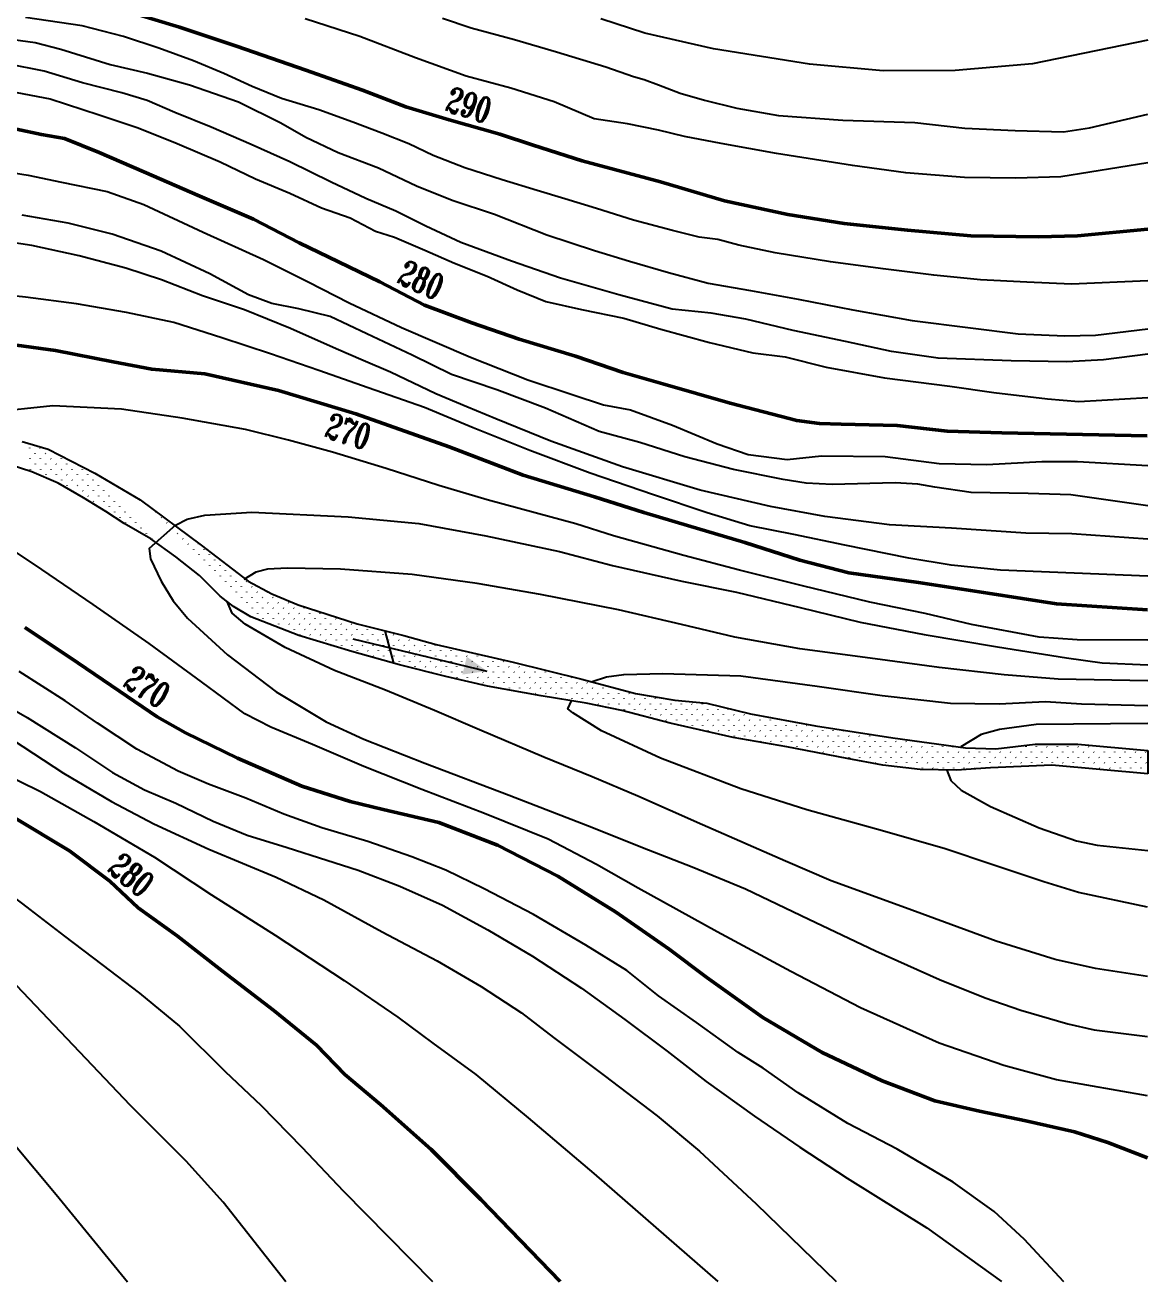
# Model space of a CAD drawing. Header units: millimetres. Extents: x 2268 to 10992, y 389 to 3530.
# Drawn here: x 6085.6 to 6429.5, y 390.2 to 775.4 of the extents above; entities that cross this region are included whole.
import ezdxf
from ezdxf.enums import TextEntityAlignment as Align

# ---------------------------------------------------------------- set-up
doc = ezdxf.new("R2010")
doc.units = ezdxf.units.MM
doc.layers.get('0').update_dxf_attribs({"true_color": 0xd9d9d9})
doc.layers.add('fiume', color=4, linetype='Continuous')
doc.layers.add('linee rosse', color=7, linetype='Continuous', lineweight=50, true_color=0xffc2c2)
doc.layers.add('testo', color=7, linetype='Continuous', true_color=0x990000)
doc.styles.get("Standard").update_dxf_attribs({"font": 'times.ttf'})
doc.styles.add('TRIPLEX', font='romant', dxfattribs={"width": 0.86, "height": 10})
doc.dimstyles.new('ISO-25', dxfattribs={"dimtxt": 2.5, "dimasz": 2.5, "dimexe": 1.25, "dimexo": 0.625, "dimtad": 1, "dimtxsty": 'Standard', "dimcen": 2.5, "dimadec": 0, "dimazin": 0, "dimtfac": 1, "dimtmove": 0, "dimatfit": 3, "dimfxl": 1, "dimarcsym": 0})

# ---------------------------------------------------------------- blocks, each defined once
blk = doc.blocks.new('B01C419F8')
at = {"layer": 'fiume', "linetype": 'Continuous'}
for p, q in [((362.39, 296.77), (362.41, 296.79)), ((363.55, 296.8), (363.57, 296.82)), ((364.71, 296.83), (364.73, 296.84)), ((362.39, 295.64), (362.41, 295.66)), ((362.97, 296.22), (362.99, 296.24)), ((363.55, 295.67), (363.57, 295.68)), ((364.13, 296.25), (364.15, 296.26)), ((362.39, 294.51), (362.41, 294.52)), ((362.97, 295.09), (362.99, 295.1)), ((362.97, 293.96), (362.99, 293.97)), ((363.55, 294.54), (363.57, 294.55)), ((364.13, 295.12), (364.15, 295.13)), ((364.13, 293.99), (364.15, 294)), ((361.81, 292.8), (361.83, 292.81)), ((362.39, 293.38), (362.41, 293.39)), ((362.97, 292.83), (362.99, 292.84)), ((363.55, 293.41), (363.57, 293.42)), ((364.13, 292.86), (364.15, 292.87)), ((361.81, 291.67), (361.83, 291.68)), ((362.39, 292.25), (362.41, 292.26)), ((362.39, 291.12), (362.41, 291.13)), ((362.97, 291.7), (362.99, 291.71)), ((363.55, 292.28), (363.57, 292.29)), ((363.55, 291.14), (363.57, 291.16)), ((364.13, 291.72), (364.15, 291.74)), ((361.81, 290.54), (361.83, 290.55)), ((362.39, 289.98), (362.41, 290)), ((362.97, 290.56), (362.99, 290.58)), ((363.55, 290.01), (363.57, 290.03)), ((361.81, 289.4), (361.83, 289.42)), ((362.39, 288.85), (362.41, 288.87)), ((362.97, 289.43), (362.99, 289.45)), ((363.55, 288.88), (363.57, 288.9)), ((361.81, 288.27), (361.83, 288.29)), ((361.81, 287.14), (361.83, 287.16)), ((362.39, 287.72), (362.41, 287.74)), ((362.97, 288.3), (362.99, 288.32)), ((362.97, 287.17), (362.99, 287.18)), ((363.55, 287.75), (363.57, 287.76)), ((361.81, 286.01), (361.83, 286.02)), ((362.39, 286.59), (362.41, 286.6)), ((362.97, 286.04), (362.99, 286.05)), ((363.55, 286.62), (363.57, 286.63)), ((361.81, 284.88), (361.83, 284.89)), ((362.39, 285.46), (362.41, 285.47)), ((362.39, 284.33), (362.41, 284.34)), ((362.97, 284.91), (362.99, 284.92)), ((363.55, 285.49), (363.57, 285.5)), ((363.55, 284.36), (363.57, 284.37)), ((361.81, 283.75), (361.83, 283.76)), ((362.39, 283.2), (362.41, 283.21)), ((362.97, 283.78), (362.99, 283.79)), ((363.55, 283.22), (363.57, 283.24)), ((361.81, 282.62), (361.83, 282.63)), ((362.39, 282.06), (362.41, 282.08)), ((362.97, 282.64), (362.99, 282.66)), ((362.97, 281.51), (362.99, 281.53)), ((363.55, 282.09), (363.57, 282.11)), ((362.39, 280.93), (362.41, 280.95)), ((362.97, 280.38), (362.99, 280.4)), ((363.55, 280.96), (363.57, 280.98)), ((362.39, 279.8), (362.41, 279.82)), ((362.97, 279.25), (362.99, 279.26)), ((363.55, 279.83), (363.57, 279.84)), ((364.13, 279.28), (364.15, 279.29)), ((362.39, 278.67), (362.41, 278.68)), ((362.39, 277.54), (362.41, 277.55)), ((362.97, 278.12), (362.99, 278.13)), ((363.55, 278.7), (363.57, 278.71)), ((363.55, 277.57), (363.57, 277.58)), ((364.13, 278.15), (364.15, 278.16)), ((362.39, 276.41), (362.41, 276.42)), ((362.97, 276.99), (362.99, 277)), ((363.55, 276.44), (363.57, 276.45)), ((364.13, 277.02), (364.15, 277.03)), ((361.81, 275.83), (361.83, 275.84)), ((361.81, 274.7), (361.83, 274.71)), ((362.39, 275.28), (362.41, 275.29)), ((362.97, 275.86), (362.99, 275.87)), ((362.97, 274.73), (362.99, 274.74)), ((363.55, 275.3), (363.57, 275.32)), ((364.13, 275.88), (364.15, 275.9)), ((364.13, 274.75), (364.15, 274.77)), ((361.81, 273.57), (361.83, 273.58)), ((362.39, 274.15), (362.41, 274.16)), ((362.97, 273.59), (362.99, 273.61)), ((363.55, 274.17), (363.57, 274.19)), ((364.13, 273.62), (364.15, 273.64)), ((361.81, 272.43), (361.83, 272.45)), ((362.39, 273.01), (362.41, 273.03)), ((362.97, 272.46), (362.99, 272.48)), ((363.55, 273.04), (363.57, 273.06)), ((364.13, 272.49), (364.15, 272.5)), ((361.23, 271.85), (361.25, 271.87)), ((361.23, 270.72), (361.25, 270.74)), ((361.81, 271.3), (361.83, 271.32)), ((362.39, 271.88), (362.41, 271.9)), ((362.39, 270.75), (362.41, 270.77)), ((362.97, 271.33), (362.99, 271.35)), ((363.55, 271.91), (363.57, 271.92)), ((363.55, 270.78), (363.57, 270.79)), ((364.13, 271.36), (364.15, 271.37)), ((361.23, 269.59), (361.25, 269.61)), ((361.81, 270.17), (361.83, 270.19)), ((362.39, 269.62), (362.41, 269.63)), ((362.97, 270.2), (362.99, 270.21)), ((363.55, 269.65), (363.57, 269.66)), ((360.65, 267.88), (360.67, 267.89)), ((361.23, 268.46), (361.25, 268.47)), ((361.81, 269.04), (361.83, 269.05)), ((361.81, 267.91), (361.83, 267.92)), ((362.39, 268.49), (362.41, 268.5)), ((362.97, 269.07), (362.99, 269.08)), ((362.97, 267.94), (362.99, 267.95)), ((363.55, 268.52), (363.57, 268.53)), ((360.65, 266.75), (360.67, 266.76)), ((361.23, 267.33), (361.25, 267.34)), ((361.81, 266.78), (361.83, 266.79)), ((362.39, 267.36), (362.41, 267.37)), ((362.97, 266.81), (362.99, 266.82)), ((363.55, 267.39), (363.57, 267.4)), ((360.65, 265.62), (360.67, 265.63)), ((361.23, 266.2), (361.25, 266.21)), ((361.81, 265.65), (361.83, 265.66)), ((362.39, 266.23), (362.41, 266.24)), ((362.97, 265.67), (362.99, 265.69)), ((360.07, 263.91), (360.09, 263.92)), ((360.65, 264.49), (360.67, 264.5)), ((361.23, 265.07), (361.25, 265.08)), ((361.23, 263.93), (361.25, 263.95)), ((361.81, 264.51), (361.83, 264.53)), ((362.39, 265.09), (362.41, 265.11)), ((362.39, 263.96), (362.41, 263.98)), ((362.97, 264.54), (362.99, 264.56)), ((360.07, 262.78), (360.09, 262.79)), ((360.65, 263.35), (360.67, 263.37)), ((361.23, 262.8), (361.25, 262.82)), ((361.81, 263.38), (361.83, 263.4)), ((362.39, 262.83), (362.41, 262.85)), ((360.07, 261.64), (360.09, 261.66)), ((360.65, 262.22), (360.67, 262.24)), ((360.65, 261.09), (360.67, 261.11)), ((361.23, 261.67), (361.25, 261.69)), ((361.81, 262.25), (361.83, 262.27)), ((361.81, 261.12), (361.83, 261.13)), ((362.39, 261.7), (362.41, 261.71)), ((359.49, 259.93), (359.51, 259.95)), ((360.07, 260.51), (360.09, 260.53)), ((360.65, 259.96), (360.67, 259.97)), ((361.23, 260.54), (361.25, 260.55)), ((361.81, 259.99), (361.83, 260)), ((359.49, 258.8), (359.51, 258.82)), ((360.07, 259.38), (360.09, 259.4)), ((360.65, 258.83), (360.67, 258.84)), ((361.23, 259.41), (361.25, 259.42)), ((361.23, 258.28), (361.25, 258.29)), ((361.81, 258.86), (361.83, 258.87)), ((358.91, 257.09), (358.93, 257.1)), ((359.49, 257.67), (359.51, 257.68)), ((360.07, 258.25), (360.09, 258.26)), ((360.07, 257.12), (360.09, 257.13)), ((360.65, 257.7), (360.67, 257.71)), ((361.23, 257.15), (361.25, 257.16)), ((358.91, 255.96), (358.93, 255.97)), ((359.49, 256.54), (359.51, 256.55)), ((360.07, 255.99), (360.09, 256)), ((360.65, 256.57), (360.67, 256.58)), ((361.23, 256.02), (361.25, 256.03)), ((358.33, 254.25), (358.35, 254.26)), ((358.91, 254.83), (358.93, 254.84)), ((359.49, 255.41), (359.51, 255.42)), ((359.49, 254.28), (359.51, 254.29)), ((360.07, 254.86), (360.09, 254.87)), ((360.65, 255.44), (360.67, 255.45)), ((360.65, 254.3), (360.67, 254.32)), ((361.23, 254.88), (361.25, 254.9)), ((358.33, 253.12), (358.35, 253.13)), ((358.91, 253.7), (358.93, 253.71)), ((359.49, 253.14), (359.51, 253.16)), ((360.07, 253.72), (360.09, 253.74)), ((360.65, 253.17), (360.67, 253.19)), ((358.33, 251.98), (358.35, 252)), ((358.91, 252.56), (358.93, 252.58)), ((358.91, 251.43), (358.93, 251.45)), ((359.49, 252.01), (359.51, 252.03)), ((360.07, 252.59), (360.09, 252.61)), ((360.07, 251.46), (360.09, 251.48)), ((360.65, 252.04), (360.67, 252.06)), ((357.75, 251.4), (357.77, 251.42)), ((357.75, 250.27), (357.77, 250.29)), ((358.33, 250.85), (358.35, 250.87)), ((358.91, 250.3), (358.93, 250.32)), ((359.49, 250.88), (359.51, 250.9)), ((360.07, 250.33), (360.09, 250.34)), ((357.75, 249.14), (357.77, 249.16)), ((358.33, 249.72), (358.35, 249.74)), ((358.91, 249.17), (358.93, 249.18)), ((359.49, 249.75), (359.51, 249.76)), ((360.07, 249.2), (360.09, 249.21)), ((357.17, 248.56), (357.19, 248.58)), ((357.17, 247.43), (357.19, 247.44)), ((357.75, 248.01), (357.77, 248.02)), ((358.33, 248.59), (358.35, 248.6)), ((358.33, 247.46), (358.35, 247.47)), ((358.91, 248.04), (358.93, 248.05)), ((359.49, 248.62), (359.51, 248.63)), ((359.49, 247.49), (359.51, 247.5)), ((357.17, 246.3), (357.19, 246.31)), ((357.75, 246.88), (357.77, 246.89)), ((358.33, 246.33), (358.35, 246.34)), ((358.91, 246.91), (358.93, 246.92)), ((359.49, 246.36), (359.51, 246.37)), ((357.17, 245.17), (357.19, 245.18)), ((357.75, 245.75), (357.77, 245.76)), ((357.75, 244.62), (357.77, 244.63)), ((358.33, 245.2), (358.35, 245.21)), ((358.91, 245.78), (358.93, 245.79)), ((358.91, 244.64), (358.93, 244.66)), ((356.59, 243.46), (356.61, 243.47)), ((357.17, 244.04), (357.19, 244.05)), ((357.75, 243.49), (357.77, 243.5)), ((358.33, 244.06), (358.35, 244.08)), ((356.59, 242.33), (356.61, 242.34)), ((357.17, 242.91), (357.19, 242.92)), ((357.75, 242.35), (357.77, 242.37)), ((358.33, 242.93), (358.35, 242.95)), ((356.01, 240.61), (356.03, 240.63)), ((356.59, 241.19), (356.61, 241.21)), ((357.17, 241.77), (357.19, 241.79)), ((357.17, 240.64), (357.19, 240.66)), ((357.75, 241.22), (357.77, 241.24)), ((358.33, 241.8), (358.35, 241.82)), ((356.01, 239.48), (356.03, 239.5)), ((356.59, 240.06), (356.61, 240.08)), ((357.17, 239.51), (357.19, 239.53)), ((357.75, 240.09), (357.77, 240.11)), ((355.43, 238.9), (355.45, 238.92)), ((355.43, 237.77), (355.45, 237.79)), ((356.01, 238.35), (356.03, 238.37)), ((356.59, 238.93), (356.61, 238.95)), ((356.59, 237.8), (356.61, 237.81)), ((357.17, 238.38), (357.19, 238.39)), ((355.43, 236.64), (355.45, 236.65)), ((356.01, 237.22), (356.03, 237.23)), ((356.59, 236.67), (356.61, 236.68)), ((357.17, 237.25), (357.19, 237.26)), ((354.85, 236.06), (354.87, 236.07)), ((355.43, 235.51), (355.45, 235.52)), ((356.01, 236.09), (356.03, 236.1)), ((356.59, 235.54), (356.61, 235.55)), ((354.27, 234.35), (354.29, 234.36)), ((354.85, 234.93), (354.87, 234.94)), ((354.85, 233.8), (354.87, 233.81)), ((355.43, 234.38), (355.45, 234.39)), ((356.01, 234.96), (356.03, 234.97)), ((356.01, 233.83), (356.03, 233.84)), ((356.59, 234.41), (356.61, 234.42)), ((354.27, 233.22), (354.29, 233.23)), ((354.85, 232.67), (354.87, 232.68)), ((355.43, 233.25), (355.45, 233.26)), ((356.01, 232.69), (356.03, 232.71)), ((356.59, 233.27), (356.61, 233.29)), ((353.69, 231.51), (353.71, 231.52)), ((354.27, 232.09), (354.29, 232.1)), ((354.27, 230.96), (354.29, 230.97)), ((354.85, 231.54), (354.87, 231.55)), ((355.43, 232.11), (355.45, 232.13)), ((355.43, 230.98), (355.45, 231)), ((356.01, 231.56), (356.03, 231.58)), ((353.11, 229.8), (353.13, 229.81)), ((353.69, 230.38), (353.71, 230.39)), ((354.27, 229.82), (354.29, 229.84)), ((354.85, 230.4), (354.87, 230.42)), ((355.43, 229.85), (355.45, 229.87)), ((356.01, 230.43), (356.03, 230.45)), ((353.11, 228.66), (353.13, 228.68)), ((353.69, 229.24), (353.71, 229.26)), ((354.27, 228.69), (354.29, 228.71)), ((354.85, 229.27), (354.87, 229.29)), ((355.43, 228.72), (355.45, 228.73)), ((352.54, 226.95), (352.55, 226.97)), ((353.11, 227.53), (353.13, 227.55)), ((353.69, 228.11), (353.71, 228.13)), ((353.69, 226.98), (353.71, 227)), ((354.27, 227.56), (354.29, 227.58)), ((354.85, 228.14), (354.87, 228.16)), ((354.85, 227.01), (354.87, 227.02)), ((355.43, 227.59), (355.45, 227.6)), ((352.54, 225.82), (352.55, 225.84)), ((353.11, 226.4), (353.13, 226.42)), ((353.69, 225.85), (353.71, 225.86)), ((354.27, 226.43), (354.29, 226.44)), ((354.85, 225.88), (354.87, 225.89)), ((355.43, 226.46), (355.45, 226.47)), ((351.96, 224.11), (351.97, 224.12)), ((352.54, 224.69), (352.55, 224.7)), ((353.11, 225.27), (353.13, 225.28)), ((353.11, 224.14), (353.13, 224.15)), ((353.69, 224.72), (353.71, 224.73)), ((354.27, 225.3), (354.29, 225.31)), ((354.27, 224.17), (354.29, 224.18)), ((354.85, 224.75), (354.87, 224.76)), ((351.96, 222.98), (351.97, 222.99)), ((352.54, 223.56), (352.55, 223.57)), ((353.11, 223.01), (353.13, 223.02)), ((353.69, 223.59), (353.71, 223.6)), ((354.27, 223.04), (354.29, 223.05)), ((354.85, 223.62), (354.87, 223.63)), ((351.38, 222.4), (351.39, 222.41)), ((351.96, 221.85), (351.97, 221.86)), ((352.54, 222.43), (352.55, 222.44)), ((353.11, 221.88), (353.13, 221.89)), ((353.69, 222.46), (353.71, 222.47)), ((354.27, 221.9), (354.29, 221.92)), ((351.38, 221.27), (351.39, 221.28)), ((351.38, 220.14), (351.39, 220.15)), ((351.96, 220.72), (351.97, 220.73)), ((352.54, 221.3), (352.55, 221.31)), ((352.54, 220.16), (352.55, 220.18)), ((353.11, 220.74), (353.13, 220.76)), ((353.69, 221.32), (353.71, 221.34)), ((353.69, 220.19), (353.71, 220.21)), ((350.8, 219.56), (350.81, 219.57)), ((351.38, 219.01), (351.39, 219.02)), ((351.96, 219.58), (351.97, 219.6)), ((352.54, 219.03), (352.55, 219.05)), ((353.11, 219.61), (353.13, 219.63)), ((353.69, 219.06), (353.71, 219.08)), ((350.8, 218.43), (350.81, 218.44)), ((350.8, 217.29), (350.81, 217.31)), ((351.38, 217.87), (351.39, 217.89)), ((351.96, 218.45), (351.97, 218.47)), ((351.96, 217.32), (351.97, 217.34)), ((352.54, 217.9), (352.55, 217.92)), ((353.11, 218.48), (353.13, 218.5)), ((353.11, 217.35), (353.13, 217.36)), ((350.22, 216.71), (350.23, 216.73)), ((350.8, 216.16), (350.81, 216.18)), ((351.38, 216.74), (351.39, 216.76)), ((351.96, 216.19), (351.97, 216.2)), ((352.54, 216.77), (352.55, 216.78)), ((349.64, 215), (349.65, 215.02)), ((350.22, 215.58), (350.23, 215.6)), ((350.8, 215.03), (350.81, 215.05)), ((351.38, 215.61), (351.39, 215.63)), ((351.96, 215.06), (351.97, 215.07)), ((352.54, 215.64), (352.55, 215.65)), ((349.06, 213.29), (349.07, 213.31)), ((349.64, 213.87), (349.65, 213.89)), ((350.22, 214.45), (350.23, 214.47)), ((350.22, 213.32), (350.23, 213.33)), ((350.8, 213.9), (350.81, 213.91)), ((351.38, 214.48), (351.39, 214.49)), ((351.38, 213.35), (351.39, 213.36)), ((351.96, 213.93), (351.97, 213.94)), ((352.54, 214.51), (352.55, 214.52)), ((349.06, 212.16), (349.07, 212.17)), ((349.64, 212.74), (349.65, 212.75)), ((350.22, 212.19), (350.23, 212.2)), ((350.8, 212.77), (350.81, 212.78)), ((351.38, 212.22), (351.39, 212.23)), ((351.96, 212.8), (351.97, 212.81)), ((348.48, 210.45), (348.49, 210.46)), ((349.06, 211.03), (349.07, 211.04)), ((349.64, 211.61), (349.65, 211.62)), ((349.64, 210.48), (349.65, 210.49)), ((350.22, 211.06), (350.23, 211.07)), ((350.8, 211.64), (350.81, 211.65)), ((350.8, 210.51), (350.81, 210.52)), ((351.38, 211.09), (351.39, 211.1)), ((348.48, 209.32), (348.49, 209.33)), ((349.06, 209.9), (349.07, 209.91)), ((349.64, 209.35), (349.65, 209.36)), ((350.22, 209.93), (350.23, 209.94)), ((350.8, 209.37), (350.81, 209.39)), ((347.9, 208.74), (347.91, 208.75)), ((348.48, 208.19), (348.49, 208.2)), ((349.06, 208.77), (349.07, 208.78)), ((349.64, 208.21), (349.65, 208.23)), ((350.22, 208.79), (350.23, 208.81)), ((350.8, 208.24), (350.81, 208.25)), ((347.32, 207.03), (347.33, 207.04)), ((347.9, 207.61), (347.91, 207.62)), ((347.9, 206.48), (347.91, 206.49)), ((348.48, 207.06), (348.49, 207.07)), ((349.06, 207.63), (349.07, 207.65)), ((349.06, 206.5), (349.07, 206.52)), ((349.64, 207.08), (349.65, 207.1)), ((350.22, 207.66), (350.23, 207.68)), ((350.22, 206.53), (350.23, 206.55)), ((346.74, 205.32), (346.75, 205.33)), ((347.32, 205.9), (347.33, 205.91)), ((347.9, 205.34), (347.91, 205.36)), ((348.48, 205.92), (348.49, 205.94)), ((349.06, 205.37), (349.07, 205.39)), ((349.64, 205.95), (349.65, 205.97)), ((346.16, 203.6), (346.17, 203.62)), ((346.74, 204.18), (346.75, 204.2)), ((347.32, 204.76), (347.33, 204.78)), ((347.32, 203.63), (347.33, 203.65)), ((347.9, 204.21), (347.91, 204.23)), ((348.48, 204.79), (348.49, 204.81)), ((348.48, 203.66), (348.49, 203.68)), ((349.06, 204.24), (349.07, 204.25)), ((349.64, 204.82), (349.65, 204.83)), ((346.16, 202.47), (346.17, 202.49)), ((346.74, 203.05), (346.75, 203.07)), ((347.32, 202.5), (347.33, 202.52)), ((347.9, 203.08), (347.91, 203.1)), ((348.48, 202.53), (348.49, 202.54)), ((349.06, 203.11), (349.07, 203.12)), ((345, 201.31), (345.01, 201.33)), ((345.58, 201.89), (345.59, 201.91)), ((346.16, 201.34), (346.17, 201.36)), ((346.74, 201.92), (346.75, 201.94)), ((347.32, 201.37), (347.33, 201.38)), ((347.9, 201.95), (347.91, 201.96)), ((348.48, 201.4), (348.49, 201.41)), ((344.42, 199.6), (344.43, 199.62)), ((345, 200.18), (345.01, 200.2)), ((345.58, 200.76), (345.59, 200.78)), ((345.58, 199.63), (345.59, 199.64)), ((346.16, 200.21), (346.17, 200.22)), ((346.74, 200.79), (346.75, 200.8)), ((346.74, 199.66), (346.75, 199.67)), ((347.32, 200.24), (347.33, 200.25)), ((347.9, 200.82), (347.91, 200.83)), ((343.84, 199.02), (343.85, 199.04)), ((344.42, 198.47), (344.43, 198.48)), ((345, 199.05), (345.01, 199.06)), ((345.58, 198.5), (345.59, 198.51)), ((346.16, 199.08), (346.17, 199.09)), ((343.26, 197.31), (343.27, 197.33)), ((343.84, 197.89), (343.85, 197.91)), ((344.42, 197.34), (344.43, 197.35)), ((345, 197.92), (345.01, 197.93)), ((341.52, 195.57), (341.53, 195.59)), ((342.1, 196.15), (342.11, 196.17)), ((342.68, 196.73), (342.69, 196.75)), ((342.68, 195.6), (342.69, 195.61)), ((343.26, 196.18), (343.27, 196.19)), ((343.84, 196.76), (343.85, 196.77)), ((340.36, 194.41), (340.37, 194.43)), ((340.94, 194.99), (340.95, 195.01)), ((341.52, 194.44), (341.53, 194.45)), ((342.1, 195.02), (342.11, 195.03)), ((339.78, 193.83), (339.79, 193.85)), ((339.78, 192.7), (339.79, 192.71)), ((340.36, 193.28), (340.37, 193.29)), ((340.94, 193.86), (340.95, 193.87)), ((338.62, 191.54), (338.63, 191.56)), ((339.2, 192.12), (339.21, 192.14)), ((337.46, 190.38), (337.47, 190.4)), ((338.04, 190.96), (338.05, 190.98)), ((336.3, 189.22), (336.31, 189.24)), ((336.88, 189.8), (336.89, 189.82)), ((339.2, 188.73), (339.21, 188.74)), ((338.04, 187.57), (338.05, 187.58)), ((338.62, 188.15), (338.63, 188.16)), ((336.88, 186.41), (336.89, 186.42)), ((337.46, 186.99), (337.47, 187)), ((337.46, 185.86), (337.47, 185.87)), ((335.14, 184.67), (335.15, 184.68)), ((335.72, 185.25), (335.73, 185.26)), ((336.3, 185.83), (336.31, 185.84)), ((336.3, 184.7), (336.31, 184.71)), ((336.88, 185.28), (336.89, 185.29)), ((333.98, 183.51), (333.99, 183.52)), ((334.56, 184.09), (334.57, 184.1)), ((335.14, 183.54), (335.15, 183.55)), ((335.72, 184.12), (335.73, 184.13)), ((332.24, 181.77), (332.26, 181.78)), ((332.82, 182.35), (332.84, 182.36)), ((333.4, 182.93), (333.41, 182.94)), ((333.4, 181.8), (333.41, 181.81)), ((333.98, 182.38), (333.99, 182.39)), ((334.56, 182.96), (334.57, 182.97)), ((334.56, 181.83), (334.57, 181.84)), ((335.14, 182.41), (335.15, 182.42)), ((335.72, 182.99), (335.73, 183)), ((331.08, 180.61), (331.1, 180.62)), ((331.66, 181.19), (331.68, 181.2)), ((332.24, 180.64), (332.26, 180.65)), ((332.82, 181.22), (332.84, 181.23)), ((333.4, 180.67), (333.41, 180.68)), ((333.98, 181.25), (333.99, 181.26)), ((331.08, 179.48), (331.1, 179.49)), ((331.66, 180.06), (331.68, 180.07)), ((332.24, 179.51), (332.26, 179.52)), ((332.82, 180.09), (332.84, 180.1)), ((333.4, 179.53), (333.41, 179.55)), ((333.98, 180.11), (333.99, 180.13)), ((329.92, 178.32), (329.94, 178.33)), ((330.5, 178.9), (330.52, 178.91)), ((330.5, 177.77), (330.52, 177.78)), ((331.08, 178.35), (331.1, 178.36)), ((331.66, 178.93), (331.68, 178.94)), ((331.66, 177.79), (331.68, 177.81)), ((332.24, 178.37), (332.26, 178.39)), ((332.82, 178.95), (332.84, 178.97)), ((329.34, 176.61), (329.36, 176.62)), ((329.92, 177.19), (329.94, 177.2)), ((330.5, 176.64), (330.52, 176.65)), ((331.08, 177.22), (331.1, 177.23)), ((331.66, 176.66), (331.68, 176.68)), ((332.24, 177.24), (332.26, 177.26)), ((329.34, 175.48), (329.36, 175.49)), ((329.92, 176.06), (329.94, 176.07)), ((330.5, 175.5), (330.52, 175.52)), ((331.08, 176.08), (331.1, 176.1)), ((331.66, 175.53), (331.68, 175.55))]:
    blk.add_line(p, q, dxfattribs=at)
blk = doc.blocks.new('_Oblique')
at = {"color": 0, "linetype": 'ByBlock', "lineweight": -2}
blk.add_line((-0.5, -0.5), (0.5, 0.5), dxfattribs=at)
blk = doc.blocks.new('*D15')
at = {"layer": 'Defpoints', "color": 0, "transparency": 16777216}
for p in [(6370.88, 903.94), (6065.8, 781.88), (6068.72, 774.6)]:
    blk.add_point(p, dxfattribs=at)
at = {"layer": 'testo', "color": 0, "lineweight": -2, "transparency": 16777216}
blk.add_line((6373.8, 896.65), (6068.72, 774.6), dxfattribs=at)
at = {"layer": 'testo', "color": 0, "lineweight": -2, "transparency": 16777216, "xscale": 5, "yscale": 5, "zscale": 5}
for p, rotation in [((6373.8, 896.65), 21.80505972925642), ((6068.72, 774.6), 201.8050597292564)]:
    blk.add_blockref('_Oblique', p, dxfattribs=dict(at, rotation=rotation))
at = {"layer": 'testo', "color": 0, "transparency": 16777216, "insert": (6220.4, 837.76), "char_height": 3, "attachment_point": 5, "rotation": 21.8051}
blk.add_mtext('328,59m', dxfattribs=at)

msp = doc.modelspace()

# ---------------------------------------------------------------- linework, layer by layer
at = {"ltscale": 0.5, "transparency": 33554687}
msp.add_line((6195.75109, 589.78547), (6198.43853, 579.80721), dxfattribs=at)
at = {"transparency": 33554687}
for p, q in [((6185.95907, 587.33879), (6227.06252, 577.44194)), ((6429.48439, 553.12898), (6429.48439, 545.95517))]:
    msp.add_line(p, q, dxfattribs=at)
at = {"transparency": 33554687, "flags": 128}
for points in [[(6429.44584, 697.01593), (6406.11393, 696.04629), (6392.42114, 696.60766), (6378.26359, 697.28811), (6363.97406, 698.71707), (6348.39166, 700.69038), (6332.26491, 702.90186), (6315.28758, 705.6577), (6304.2302, 708.00526), (6297.79992, 709.74042), (6292.05008, 710.4549), (6283.91866, 712.49626), (6271.94267, 715.66037), (6260.61311, 719.16471), (6250.95066, 722.19273), (6242.41097, 724.74443), (6231.69382, 727.94256), (6220.26219, 731.68506), (6210.5317, 735.39353), (6203.08073, 738.99994), (6194.84724, 742.33416), (6185.96732, 745.70241), (6175.52235, 749.41088), (6164.12475, 752.94924), (6155.14275, 756.55565), (6146.43294, 760.60435), (6137.14475, 764.44891), (6126.52967, 768.36152), (6115.67643, 771.93391), (6103.05401, 775.23411), (6085.70243, 777.71777)], [(6078.99996, 771.35552), (6088.61988, 770.07542), (6096.55567, 768.05532), (6111.66175, 763.29214), (6123.09338, 760.70642), (6135.91993, 757.06599), (6150.92394, 751.89454), (6163.95463, 745.46425), (6171.57572, 741.0413), (6181.4423, 736.34617), (6193.79254, 731.61701), (6205.46232, 726.13936), (6216.41763, 721.78446), (6229.31223, 717.42955), (6245.37094, 711.13535), (6259.96668, 706.30413), (6270.75187, 703.03795), (6282.69384, 699.63568), (6294.83994, 696.30146), (6307.80259, 694.02194), (6322.39832, 691.40219), (6339.06944, 688.17003), (6357.33963, 684.86983), (6375.1335, 682.65836), (6389.71521, 680.79512), (6404.03193, 680.18074), (6413.49824, 680.40175), (6429.44584, 682.30902)], [(6429.44584, 674.51315), (6415.89062, 672.78649), (6404.69436, 672.15638), (6387.5688, 672.51959), (6365.26692, 673.30211), (6351.01141, 675.34348), (6336.85797, 678.43954), (6320.83328, 681.80779), (6306.30559, 685.24408), (6295.72453, 687.11533), (6283.78256, 688.30612), (6267.48569, 692.69505), (6249.55573, 697.83248), (6234.55172, 703.106), (6219.0714, 708.82181), (6208.35425, 713.78912), (6199.16812, 718.38219), (6189.94797, 722.22675), (6179.36691, 727.29613), (6166.67645, 733.45424), (6154.80253, 738.7958), (6142.58838, 744.13737), (6131.46296, 748.62836), (6122.95728, 752.33684), (6115.20011, 754.65038), (6103.15608, 757.74644), (6091.41825, 761.2848), (6080.08869, 763.56432)], [(6078.79583, 755.56899), (6093.28949, 752.81315), (6108.2935, 747.87986), (6120.23547, 743.89921), (6132.21146, 739.10201), (6145.34422, 733.45424), (6156.19746, 728.28279), (6166.67645, 723.92789), (6176.33889, 719.43689), (6185.18479, 716.37485), (6192.87392, 712.2581), (6198.6918, 710.4549), (6208.04805, 706.44022), (6217.09808, 702.45956), (6227.06673, 698.41086), (6236.32091, 694.26009), (6245.09876, 690.72173), (6256.05407, 688.20406), (6268.94867, 685.61833), (6280.34627, 682.18204), (6295.21419, 678.13334), (6308.48304, 674.96923), (6318.38365, 673.71039), (6330.93802, 670.5803), (6348.79994, 667.31412), (6368.80528, 664.7284), (6382.31229, 662.85715), (6398.76226, 660.81579), (6408.39007, 660.00775), (6429.44584, 661.2921)], [(6074.23679, 731.37886), (6086.51047, 729.43106), (6096.69176, 727.22809), (6110.74314, 724.4042), (6121.9366, 720.38952), (6140.17277, 711.9519), (6158.61307, 703.61634), (6172.25617, 696.70973), (6184.81054, 690.27944), (6200.90328, 682.69238), (6221.96333, 673.64234), (6239.58708, 666.66769), (6253.12812, 662.17669), (6262.75654, 659.04661), (6270.99003, 657.51558), (6283.88463, 652.75241), (6297.52773, 647.03659), (6307.02007, 643.80444), (6318.96203, 642.23939), (6329.47504, 643.36214), (6349.00407, 643.19203), (6365.60715, 641.01458), (6380.16886, 640.70837), (6397.04412, 641.66101), (6407.98393, 641.69078), (6429.44584, 640.47021)], [(6429.48439, 628.08813), (6405.88572, 631.42045), (6392.77427, 631.89649), (6375.33764, 632.2027), (6364.24624, 633.76774), (6358.99824, 634.67785), (6352.06611, 635.12865), (6332.77525, 634.58429), (6324.83095, 635.06061), (6317.80526, 636.14933), (6302.59712, 639.17735), (6287.62713, 643.12398), (6273.88196, 647.44487), (6261.46368, 650.88116), (6244.99669, 657.9919), (6230.06073, 663.60565), (6216.17947, 668.3348), (6204.16946, 674.25475), (6190.22015, 680.75308), (6179.06071, 686.09465), (6169.46631, 688.44221), (6161.13075, 690.0753), (6154.02001, 692.69505), (6142.14608, 699.19339), (6127.24414, 706.09999), (6112.24014, 711.33949), (6098.73313, 714.74176), (6084.68175, 717.15737)], [(6429.48439, 617.89368), (6406.1906, 619.51586), (6392.08198, 619.71643), (6369.32954, 621.24916), (6350.3436, 622.23765), (6330.57369, 624.82819), (6313.87152, 627.86185), (6292.36322, 632.90659), (6268.60524, 640.03057), (6246.58565, 647.93854), (6229.81531, 654.68758), (6220.85068, 658.36887), (6211.37475, 662.42511), (6197.46764, 669.00372), (6189.11656, 672.65093), (6180.90182, 676.19588), (6166.92654, 682.43363), (6152.81491, 688.16008), (6139.89629, 692.42084), (6127.31854, 697.29515), (6116.47917, 700.87418), (6102.16303, 704.72591), (6087.67646, 707.86182), (6074.04203, 709.8729)], [(6429.48439, 606.49989), (6384.39557, 608.33054), (6369.27841, 609.91554), (6356.30866, 612.01184), (6336.6751, 616.03399), (6321.0296, 619.27217), (6307.5656, 621.96496), (6294.54473, 625.88486), (6278.08117, 631.47497), (6258.6862, 638.08767), (6240.21156, 645.04122), (6222.79358, 651.96069), (6207.93206, 658.16436), (6190.61635, 664.23167), (6175.51622, 669.5491), (6160.72287, 674.62792), (6145.82727, 679.60448), (6131.17026, 684.27427), (6116.6496, 687.37611), (6101.31088, 690.00073), (6085.73355, 692.01181), (6066.37267, 694.05697)], [(6429.48439, 586.9245), (6407.78412, 587.03102), (6396.24048, 587.77665), (6375.43094, 591.69655), (6361.28523, 595.10515), (6344.31037, 598.58193), (6323.72239, 603.59258), (6304.36151, 608.39871), (6287.35257, 612.89807), (6265.84427, 618.89722), (6254.25501, 622.57851), (6241.77952, 625.91895), (6227.12251, 629.90701), (6212.32916, 634.3382), (6196.17237, 639.4852), (6179.77698, 644.49585), (6166.24482, 648.21123), (6153.0876, 651.4494), (6133.65855, 654.89209), (6115.11573, 657.65306), (6094.11872, 658.67565), (6074.70671, 656.66457), (6064.34242, 654.64497), (6049.05695, 650.32456)], [(6429.48439, 545.95517), (6400.05124, 548.54419), (6381.30075, 547.73501), (6370.89457, 547.10051), (6359.75524, 547.21401), (6348.33638, 548.61744), (6337.40233, 550.68432), (6318.92801, 554.2567), (6302.49505, 557.08059), (6283.20418, 561.50354), (6268.37028, 565.38213), (6257.41498, 567.62762), (6243.63578, 569.8391), (6227.20282, 572.79907), (6214.47833, 575.72503), (6200.22283, 579.29741), (6185.69513, 583.44818), (6169.39826, 588.34744), (6154.73448, 594.06326), (6149.43119, 597.2061), (6145.37824, 600.4255), (6138.98197, 606.68568), (6131.80319, 612.46954), (6124.08003, 617.91317), (6115.88056, 622.64232), (6110.26682, 626.3508), (6103.46228, 630.56961), (6095.73913, 635.06061), (6087.67575, 638.53092), (6077.46894, 641.7971)], [(6131.68155, 622.10131), (6135.18177, 624.01945), (6140.66323, 625.25214), (6155.06459, 626.14051), (6184.51494, 624.72593), (6206.22776, 622.68077), (6226.71348, 618.86313), (6249.27845, 614.12517), (6265.5375, 609.76216), (6286.70494, 605.02419), (6303.44119, 601.5815), (6323.00659, 596.87763), (6341.37897, 592.41235), (6360.94437, 588.66289), (6383.47525, 584.81116), (6404.57452, 581.43664), (6415.45987, 580.00077), (6429.48439, 579.35739)], [(6131.68155, 622.10131), (6123.55895, 615.03138), (6124.01645, 611.83927), (6127.21628, 604.93898), (6130.96575, 598.98883), (6135.32876, 593.63945), (6147.56566, 582.39105), (6162.52943, 571.0404), (6177.83407, 561.83716), (6189.32108, 556.58791), (6208.03432, 549.22532), (6233.90564, 539.44262), (6257.86813, 530.13713), (6276.54729, 522.67228), (6289.90903, 517.42303), (6306.23625, 510.70808), (6325.6653, 501.43667), (6346.08285, 491.68806), (6365.64824, 482.89385), (6379.62353, 477.26966), (6390.59924, 473.55428), (6405.0006, 469.34465), (6413.08864, 467.42518), (6429.41522, 465.44179)], [(6429.41522, 447.23984), (6401.55264, 452.15675), (6385.41816, 456.51125), (6365.58007, 463.43072), (6341.44714, 474.20191), (6320.10927, 485.38214), (6297.57839, 497.48269), (6273.37729, 510.84442), (6260.6291, 518.17292), (6245.83576, 525.91046), (6226.27036, 533.81842), (6207.114, 541.11284), (6189.35516, 548.20274), (6173.64149, 554.88361), (6160.85922, 560.2692), (6152.91717, 564.35953), (6139.65769, 574.10814), (6123.60316, 585.83374), (6106.45787, 597.86612), (6090.71011, 608.60323), (6077.34838, 617.39743)], [(6429.48439, 574.41738), (6401.99375, 574.93717), (6385.50337, 576.23852), (6365.54599, 578.50524), (6345.91242, 581.19804), (6322.87024, 584.19761), (6302.9299, 587.77665), (6286.67085, 591.73063), (6267.34406, 596.22999), (6243.44973, 600.89978), (6224.02068, 604.2743), (6204.1826, 607.00118), (6182.163, 608.70549), (6165.97213, 609.01226), (6159.87072, 608.65436), (6156.21925, 607.72764), (6152.54222, 605.53548)], [(6429.41522, 483.84826), (6413.45667, 486.30273), (6401.06052, 488.98887), (6383.01509, 494.60241), (6355.252, 504.91345), (6332.48251, 513.16227), (6318.47314, 519.16142), (6293.04494, 530.34164), (6273.27503, 539.06767), (6259.29975, 545.06682), (6244.47231, 550.99779), (6224.80466, 559.41705), (6210.99981, 565.38211), (6195.96786, 571.58577), (6180.35644, 577.619), (6165.25632, 584.67482), (6152.95125, 591.83289), (6148.96318, 595.15628), (6147.42931, 598.78645)], [(6064.90697, 575.36932), (6086.17667, 563.2006), (6101.03819, 553.89511), (6112.38885, 546.29392), (6122.13746, 541.01058), (6131.71564, 536.92025), (6143.16856, 531.46648), (6153.5648, 527.10347), (6165.86987, 523.354), (6178.0045, 519.43411), (6187.58269, 516.40045), (6200.33087, 511.49206), (6213.41992, 505.66334), (6227.32703, 498.09624), (6241.02962, 490.05193), (6256.02749, 480.20106), (6269.32105, 470.62287), (6282.27375, 460.97652), (6294.20387, 451.67103), (6309.0313, 441.03618), (6322.87024, 431.56025), (6337.3909, 422.01616), (6361.81356, 406.83082), (6384.68722, 390.31764)], [(6403.74199, 390.23295), (6391.61998, 403.27741), (6382.43382, 411.80551), (6369.80674, 420.78906), (6352.69554, 430.87853), (6337.56133, 438.7865), (6322.39304, 448.12608), (6311.62184, 455.69318), (6304.02065, 460.56749), (6291.2043, 469.70255), (6279.61504, 477.84912), (6269.90051, 485.68891), (6257.32276, 493.42645), (6241.3364, 502.8342), (6226.23627, 510.70808), (6214.47658, 516.40045), (6204.04625, 520.52486), (6190.51409, 525.19465), (6176.50472, 529.42132), (6164.88137, 533.57982), (6153.22394, 538.48821), (6141.73694, 542.74897), (6132.43145, 546.70295), (6119.81961, 553.45199), (6107.78723, 561.42813), (6097.86819, 568.31351), (6083.72247, 577.27814)], [(6259.29975, 574.24448), (6263.69206, 575.66332), (6268.97593, 576.39191), (6280.87622, 576.69868), (6304.77055, 576.01696), (6328.22175, 572.84696), (6348.05984, 569.91556), (6369.02276, 567.56362), (6383.91837, 567.39319), (6398.13225, 568.10899), (6409.13265, 567.41875), (6429.48439, 566.8819)], [(6429.41522, 505.11796), (6408.2612, 509.52785), (6397.67209, 512.78733), (6381.97546, 518.00249), (6367.35255, 522.97906), (6348.1621, 528.501), (6325.01766, 534.90918), (6304.83872, 541.38553), (6280.22859, 550.75919), (6262.16298, 559.14436), (6253.40286, 564.63222), (6251.86473, 565.85932), (6252.95974, 568.31351)], [(5868.02591, 551.61134), (5877.3314, 555.49715), (5885.95518, 559.00802), (5890.60792, 560.25642), (5898.02164, 561.0191), (5922.15457, 561.35996), (5939.36803, 560.98501), (5958.83116, 558.66716), (5981.70291, 554.13371), (6004.98368, 548.20274), (6026.90102, 539.91983), (6042.342, 532.62541), (6056.62406, 525.33099), (6069.95171, 517.11625), (6084.37011, 506.37915), (6097.69776, 496.2215), (6109.11658, 487.46139), (6120.60359, 478.73536), (6132.84048, 468.6118), (6146.88394, 454.6706), (6157.85965, 444.27435), (6170.33514, 431.49208), (6183.1515, 418.06218), (6210.33302, 390.36419)], [(6429.48439, 561.35996), (6395.25198, 561.08727), (6384.05471, 559.53635), (6378.43051, 557.97478), (6372.19277, 554.20188)], [(6081.95, 556.24705), (6097.39098, 546.0894), (6112.04799, 537.43154), (6124.9666, 530.61433), (6141.90737, 522.80863), (6162.46126, 514.25303), (6177.08418, 507.36764), (6194.91119, 497.55086), (6211.85196, 488.58623), (6225.31595, 480.74643), (6237.58693, 472.66804), (6247.47189, 465.13502), (6262.98104, 453.51167), (6279.17192, 441.13844), (6292.19279, 430.29907), (6309.50851, 414.12524), (6334.0177, 390.31764)], [(6165.42675, 390.26088), (6146.27039, 414.68501), (6134.88564, 427.23132), (6117.80853, 444.4107), (6092.65302, 470.89556), (6079.22311, 485.04128), (6073.3944, 490.39279), (6065.99772, 495.60795), (6054.16986, 505.04979), (6043.05781, 513.5713), (6035.11576, 518.34335), (6024.20822, 523.79712), (6010.67605, 530.27347), (5997.51884, 535.42047), (5984.53205, 540.05617), (5973.76086, 543.66929), (5962.44429, 546.53252), (5950.07105, 548.74811), (5928.35823, 550.07747), (5917.48478, 550.18399), (5907.42939, 549.49801), (5897.91938, 547.7511), (5889.02292, 545.33951), (5873.27516, 539.7494)], [(6367.89792, 547.04381), (6369.14206, 543.90789), (6372.32911, 540.97649), (6381.25966, 535.93176), (6396.15526, 529.38724), (6407.67635, 525.4503), (6414.00696, 524.04589), (6429.48439, 522.39573)], [(6077.38247, 546.87338), (6090.30108, 540.56746), (6106.6283, 531.29605), (6125.2052, 520.38852), (6142.65726, 508.90152), (6162.22266, 496.4601), (6183.32193, 482.58708), (6199.78549, 471.33868), (6210.45443, 463.39663), (6223.61165, 453.78436), (6239.63209, 440.52489), (6259.74287, 423.43073), (6297.74882, 390.36419)], [(5875.52484, 516.16185), (5883.7055, 520.49077), (5893.79497, 524.85379), (5902.93003, 527.47842), (5916.05316, 529.45541), (5932.65307, 530.10304), (5939.63645, 530.45242), (5947.20782, 530.03487), (5966.8073, 525.46734), (5980.85076, 520.79755), (5992.54227, 515.95733), (6003.7225, 510.19679), (6014.45961, 503.51592), (6025.36715, 494.82397), (6034.91124, 486.47289), (6044.18265, 476.86062), (6054.23803, 466.97567), (6063.64579, 455.59092), (6072.03096, 444.75156), (6082.08634, 432.51466), (6095.12426, 417.03959), (6116.93876, 390.28267)]]:
    msp.add_lwpolyline(points, dxfattribs=at)
at = {"transparency": 33554687}
for points in [[(6429.43206, 733.14804), (6402.81985, 728.86118), (6389.04878, 728.4529), (6373.3303, 728.72509), (6355.33229, 730.12002), (6339.03542, 732.33149), (6315.72988, 736.00594), (6298.8206, 739.10201), (6287.52506, 741.27946), (6279.56375, 743.25278), (6270.07142, 745.19207), (6259.86461, 746.72309), (6247.61644, 751.86052), (6234.41563, 756.07933), (6220.63644, 759.75378), (6205.15612, 765.36753), (6188.07672, 771.89989), (6171.4056, 777.37754)], [(6213.45765, 777.54765), (6222.16746, 774.6217), (6235.53838, 770.98127), (6248.33092, 767.17073), (6263.50504, 762.64571), (6271.90864, 759.61769), (6275.24287, 758.76712), (6279.6318, 757.06599), (6286.2322, 754.54831), (6293.64915, 752.40488), (6303.6178, 749.95525), (6316.37631, 747.74377), (6336.04142, 746.2808), (6358.15618, 745.56632), (6373.43237, 743.79714), (6388.84465, 743.11669), (6403.62751, 742.67439), (6411.59924, 743.94542), (6429.43206, 748.14746)], [(6429.43206, 770.8289), (6394.15219, 763.54731), (6370.50641, 761.48894), (6348.42569, 761.38687), (6325.83462, 763.39421), (6296.47303, 768.15739), (6275.37896, 772.95459), (6261.90597, 777.34352)], [(6084.68175, 647.84038), (6092.60904, 645.47155), (6106.9326, 638.08863), (6120.84788, 629.88916), (6139.52634, 615.97387), (6153.88391, 604.98454), (6161.10948, 601.06343), (6169.22815, 597.70369), (6187.2942, 591.91983), (6201.58373, 588.31342), (6211.45031, 585.55758), (6235.09609, 580.11395), (6256.15614, 574.9425), (6272.5891, 570.55358), (6284.56509, 568.51221), (6294.36362, 567.55958), (6307.80259, 564.36144), (6327.67184, 560.65297), (6351.38566, 556.97852), (6373.6365, 553.91648), (6382.9247, 553.6443), (6394.95279, 555.0052), (6407.99766, 555.02585), (6429.48439, 553.12898)]]:
    msp.add_lwpolyline(points, dxfattribs=at)
msp.add_solid([(6227.06252, 577.44194), (6220.87174, 581.83165), (6219.55216, 576.35118)], dxfattribs=at)
at = {"layer": 'linee rosse', "transparency": 33554687}
msp.add_lwpolyline([(6114.85988, 780.23545), (6132.85789, 774.82584), (6150.37958, 768.97393), (6171.54169, 761.55699), (6188.96131, 755.46692), (6202.16212, 750.39754), (6215.46499, 746.34884), (6230.97934, 741.95991), (6241.22017, 738.65971), (6256.2582, 733.82849), (6280.17616, 727.3982), (6299.80725, 721.58032), (6319.23421, 717.32748), (6336.41567, 714.63969), (6355.91068, 712.53028), (6375.23557, 710.82915), (6396.04045, 710.48892), (6407.89502, 710.78799), (6429.43206, 712.88148)], dxfattribs=at)
at = {"layer": 'linee rosse', "transparency": 33554687, "flags": 128}
for points in [[(6429.30907, 649.48433), (6384.74491, 650.47289), (6368.02276, 650.91518), (6352.67852, 652.68436), (6335.49706, 653.12666), (6328.90516, 653.25849), (6321.95603, 654.18136), (6301.50839, 659.52292), (6280.92466, 665.44287), (6268.74453, 668.98123), (6254.21684, 673.91452), (6236.96734, 679.18804), (6222.3716, 684.15535), (6207.91195, 689.56496), (6194.20081, 696.67571), (6181.57839, 702.83381), (6169.53435, 708.68572), (6155.58505, 715.96657), (6139.08404, 723.00927), (6121.97063, 730.46024), (6108.25948, 736.34617), (6097.67842, 740.66705), (6090.6017, 741.85785), (6082.9466, 743.52496)], [(6070.87203, 678.92276), (6094.9027, 675.71867), (6112.52519, 672.20781), (6124.38714, 669.95813), (6140.68027, 668.52652), (6163.24524, 663.37952), (6186.93505, 656.22145), (6215.46508, 646.13198), (6238.16639, 637.50821), (6259.98147, 630.82734), (6275.14976, 625.98712), (6288.5115, 621.99905), (6306.06582, 616.88614), (6322.87024, 611.43237), (6337.93628, 607.54656), (6359.24006, 604.61516), (6380.47568, 601.30881), (6401.45565, 598.03655), (6429.33447, 596.15553)], [(6085.52903, 590.81031), (6099.23163, 581.70933), (6114.50218, 571.279), (6126.02327, 563.40512), (6134.7493, 558.46264), (6150.6334, 550.72511), (6170.33514, 542.20359), (6185.19666, 537.46563), (6195.25205, 535.01143), (6212.29508, 530.98928), (6230.3266, 524.06981), (6248.76716, 514.59389), (6266.45782, 503.68635), (6282.8873, 492.16526), (6294.3743, 483.5074), (6311.55367, 471.23642), (6329.72154, 460.5334), (6348.09392, 451.80737), (6364.21663, 445.74005), (6377.91922, 442.50188), (6392.06494, 439.62161), (6406.9851, 436.20178), (6417.23623, 432.98328), (6429.41522, 428.21525)], [(6082.05226, 532.69358), (6099.16346, 522.29734), (6111.53669, 513.06001), (6120.22864, 504.87936), (6132.15876, 496.25559), (6145.9977, 485.41622), (6161.77954, 473.38384), (6174.80042, 462.81717), (6183.52645, 453.78436), (6194.46807, 444.54704), (6209.94314, 430.84445), (6225.14552, 415.47164), (6249.46402, 390.36419)]]:
    msp.add_lwpolyline(points, dxfattribs=at)

# ---------------------------------------------------------------- block references
at = {"transparency": 33554687, "xscale": 2.8185430224, "yscale": 2.8185430224, "zscale": 2.8185430224, "rotation": 270}
msp.add_blockref('B01C419F8', (5592.34694, 1574.06849), dxfattribs=at)

# ---------------------------------------------------------------- texts
at = {"transparency": 33554687, "style": 'TRIPLEX', "width": 0.688}
for s, rotation, p in [('290', 342.4744316, (6220.37921, 747.25217)), ('280', 335.5560452, (6205.31433, 693.84033)), ('270', 341.9165546, (6183.40177, 647.27615)), ('270', 327.9946168, (6120.91801, 569.38695)), ('280', 320.8560136, (6115.70235, 512.01469))]:
    msp.add_text(s, height=7.666437, rotation=rotation, dxfattribs=at).set_placement(p, align=Align.CENTER)

# ---------------------------------------------------------------- dimensions: what is measured, and where the dimension line sits
at = {"layer": 'testo'}
dim = msp.add_aligned_dim(p1=(6370.88066, 903.93824), p2=(6065.80281, 781.88455), distance=7.84663, dimstyle='ISO-25', override={"dimtxt": 3, "dimasz": 5, "dimgap": 0.5, "dimtad": 3, "dimpost": 'm', "dimblk1": 'Oblique', "dimblk2": 'Oblique', "dimsah": 1, "dimse1": 1, "dimse2": 1}, dxfattribs=at)
dim.commit()
dim.dimension.update_dxf_attribs({"geometry": '*D15', "text_midpoint": (6220.40097, 837.76427)})

doc.saveas('drawing.dxf')
